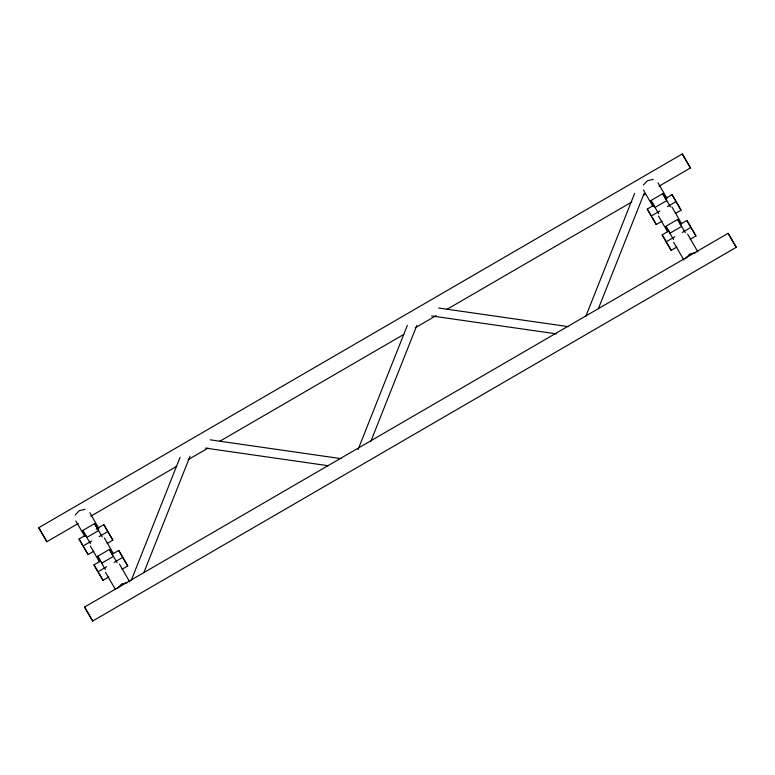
<?xml version="1.0" encoding="UTF-8"?>
<svg xmlns="http://www.w3.org/2000/svg" width="775" height="775" viewBox="0 0 775 775"><rect width="100%" height="100%" fill="white"/><g stroke="black" fill="none" stroke-linecap="round" stroke-linejoin="round"><path stroke-width="1.16" d="M131.188 580.533L180.071 457.337M143.83 572.677L190.049 456.204M358.021 449.655L407.35 325.345M370.663 441.798L416.882 325.326M585.745 316.529L634.638 193.343M598.387 308.683L644.161 193.324M75.156 515.065L79.234 510.696L85.056 509.32M117.49 588.38L121.559 584.011L127.391 582.635M643.327 185.099L647.406 180.73L653.228 179.345M685.662 258.414L689.74 254.045L695.562 252.66M42.664 534.479L38.75 527.707L682.31 153.954L690.438 167.952L659.041 186.184M38.75 527.707L46.878 541.696L78.265 523.464M90.83 516.179L176.632 466.337M188.151 459.653L208.029 448.105M219.538 441.421L403.717 334.461M415.226 327.777L436.151 315.628M446.613 309.545L631.838 201.984M643.347 195.3L645.439 194.079M90.491 543.73L82.799 530.478L94.54 523.658L98.222 529.974M658.682 213.755L650.99 200.502L662.732 193.682L665.89 199.088M91.731 540.96L83.08 545.988L79.069 539.042L85.802 535.137M96.158 529.122L103.85 524.656L112.859 540.156L107.086 543.507M659.922 210.984L651.271 216.012L647.261 209.066L653.993 205.152M665.308 198.584L672.041 194.67L681.051 210.18L675.277 213.532M86.81 537.424L98.551 530.604L94.54 523.658M655.001 207.438L666.742 200.618L662.732 193.682M99.2 536.62L107.861 531.592L103.85 524.656M667.391 206.644L676.052 201.616L672.041 194.67M79.069 539.042L88.079 554.551L93.843 551.199M647.261 209.066L656.27 224.566L662.034 221.214M105.381 569.518L97.689 556.266L109.43 549.446L112.588 554.852M673.572 239.543L665.88 226.29L677.621 219.47L680.779 224.876M106.621 566.748L97.97 571.776L93.959 564.83L100.692 560.926M112.007 554.348L118.74 550.444L127.749 565.944L121.975 569.296M676.924 247.002L671.16 250.354L662.15 234.854L668.883 230.94M680.198 224.372L686.931 220.458L695.931 235.968L690.167 239.32M101.699 563.212L113.441 556.392L109.43 549.446M669.891 233.227L681.632 226.407L677.621 219.47M114.09 562.408L122.75 557.38L118.74 550.444M666.161 241.8L674.812 236.772M682.281 232.432L690.942 227.404L686.931 220.458M93.959 564.83L102.968 580.339L108.733 576.988M84.562 607.048L728.122 233.304L736.25 247.293L92.69 621.046L84.562 607.048L88.476 613.829M438.669 308.014L568.346 326.643M431.568 315.929L556.479 333.88M210.199 439.832L341.068 458.635M205.482 448.095L328.019 465.698M690.438 167.952L682.31 153.954M736.25 247.293L728.122 233.304M666.742 200.618L670.423 206.935M681.632 226.407L685.313 232.723M650.99 200.502L654.148 205.908M665.88 226.29L669.038 231.696M662.15 234.854L671.16 250.354M122.75 557.38L127.749 565.944M98.551 530.604L102.232 536.91M113.441 556.392L117.122 562.698M82.799 530.478L85.957 535.883M97.689 556.266L100.847 561.672M677.04 203.234L681.051 210.18M691.93 229.022L695.931 235.968M657.994 182.813L667.062 198.526M671.906 206.906L681.583 223.665M687.628 234.137L697.907 251.943M643.386 189.894L653.063 206.654M658.508 216.08L667.575 231.793M673.62 242.265L683.908 260.071M652.259 217.63L656.27 224.566M108.849 533.21L112.859 540.156M89.823 512.779L98.89 528.492M104.334 537.918L113.402 553.631M119.447 564.103L129.725 581.909M75.814 520.916L84.892 536.629M90.326 546.055L99.403 561.759M105.448 572.241L115.126 588.99M84.068 547.605L88.079 554.551M98.958 573.393L102.968 580.339M42.964 534.924L46.878 541.696M88.776 614.275L92.69 621.046"/></g></svg>
